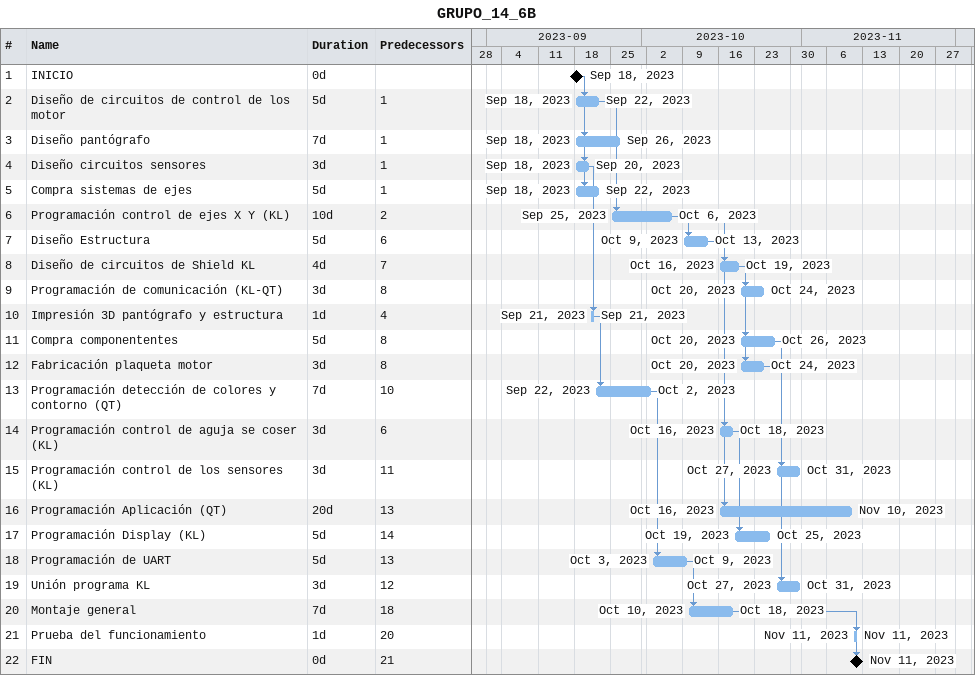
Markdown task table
GRUPO_14_6B

| ID | Task | Duration | Start | Finish | Predecessors |
|---|---|---|---|---|---|
| 1 | INICIO | 0d | 2023-09-18 | 2023-09-18 |  |
| 2 | Diseño de circuitos de control de los motor | 5d | 2023-09-18 | 2023-09-22 | 1 |
| 3 | Diseño pantógrafo | 7d | 2023-09-18 | 2023-09-26 | 1 |
| 4 | Diseño circuitos sensores | 3d | 2023-09-18 | 2023-09-20 | 1 |
| 5 | Compra sistemas de ejes | 5d | 2023-09-18 | 2023-09-22 | 1 |
| 6 | Programación control de ejes X Y (KL) | 10d | 2023-09-25 | 2023-10-06 | 2 |
| 7 | Diseño Estructura | 5d | 2023-10-09 | 2023-10-13 | 6 |
| 8 | Diseño de circuitos de Shield KL | 4d | 2023-10-16 | 2023-10-19 | 7 |
| 9 | Programación de comunicación (KL-QT) | 3d | 2023-10-20 | 2023-10-24 | 8 |
| 10 | Impresión 3D pantógrafo y estructura | 1d | 2023-09-21 | 2023-09-21 | 4 |
| 11 | Compra componententes | 5d | 2023-10-20 | 2023-10-26 | 8 |
| 12 | Fabricación plaqueta motor | 3d | 2023-10-20 | 2023-10-24 | 8 |
| 13 | Programación detección de colores y contorno (QT) | 7d | 2023-09-22 | 2023-10-02 | 10 |
| 14 | Programación control de aguja se coser (KL) | 3d | 2023-10-16 | 2023-10-18 | 6 |
| 15 | Programación control de los sensores (KL) | 3d | 2023-10-27 | 2023-10-31 | 11 |
| 16 | Programación Aplicación (QT) | 20d | 2023-10-16 | 2023-11-10 | 13 |
| 17 | Programación Display (KL) | 5d | 2023-10-19 | 2023-10-25 | 14 |
| 18 | Programación de UART | 5d | 2023-10-03 | 2023-10-09 | 13 |
| 19 | Unión programa KL | 3d | 2023-10-27 | 2023-10-31 | 12 |
| 20 | Montaje general | 7d | 2023-10-10 | 2023-10-18 | 18 |
| 21 | Prueba del funcionamiento | 1d | 2023-11-11 | 2023-11-11 | 20 |
| 22 | FIN | 0d | 2023-11-11 | 2023-11-11 | 21 |
